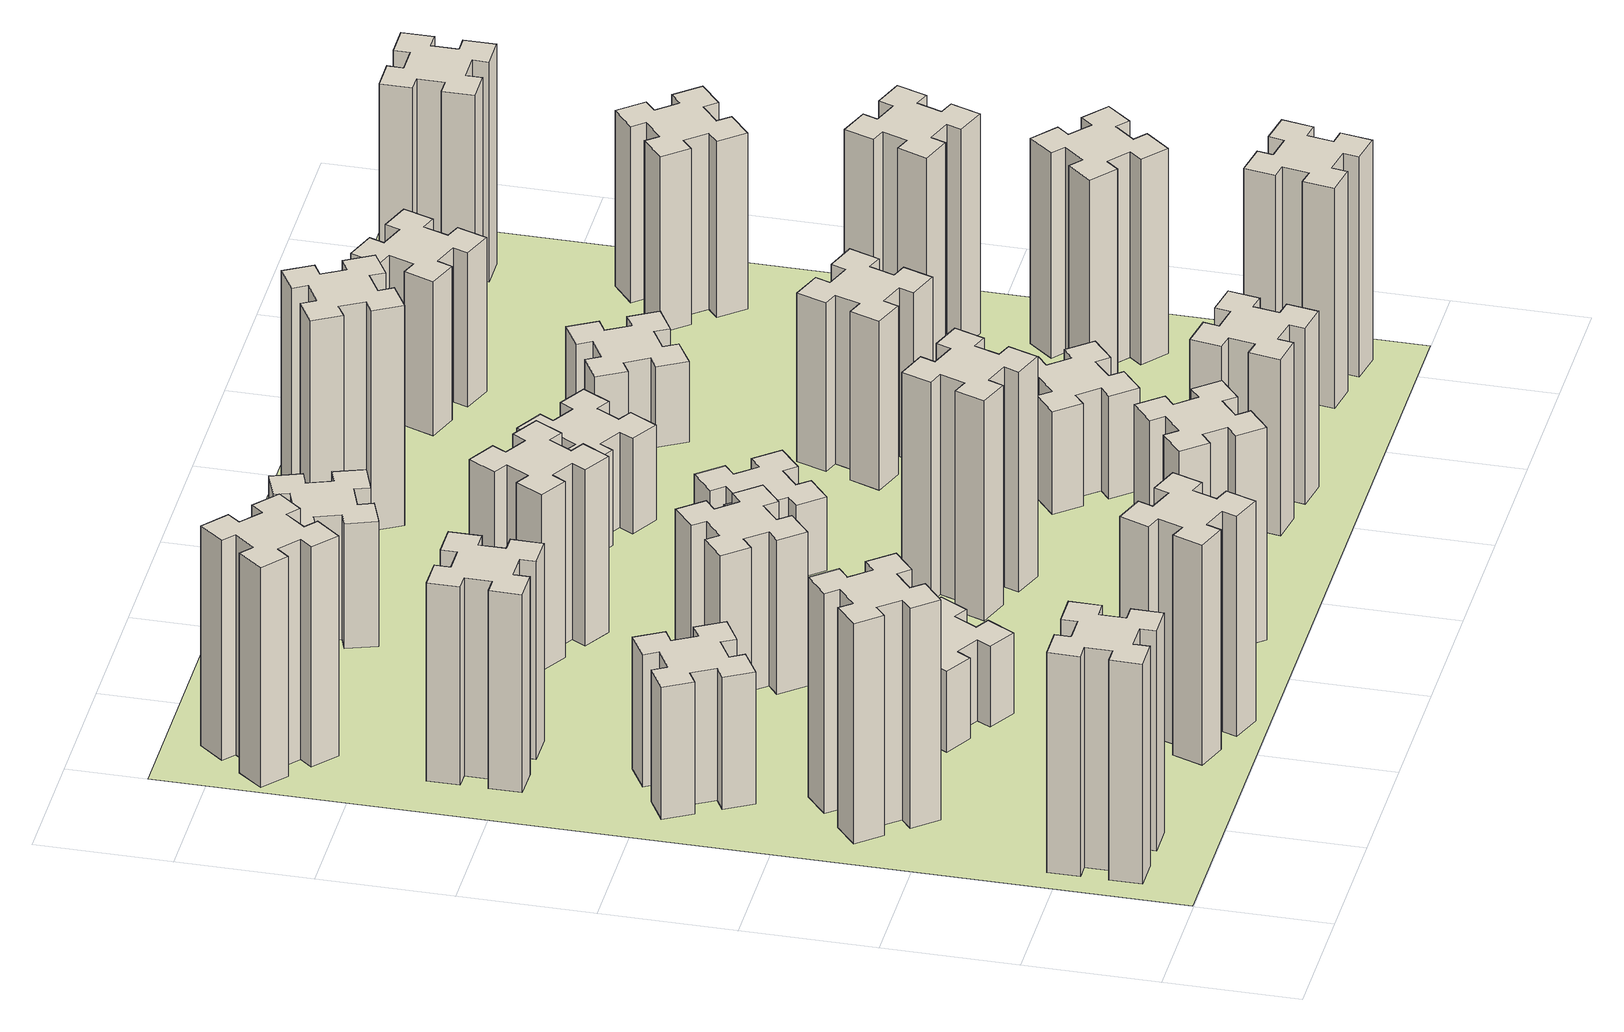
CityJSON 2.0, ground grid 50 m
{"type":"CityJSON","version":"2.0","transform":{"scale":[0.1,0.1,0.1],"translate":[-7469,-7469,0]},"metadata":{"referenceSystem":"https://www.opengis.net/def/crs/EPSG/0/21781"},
"CityObjects":{
"building1":{"type":"Building","attributes":{"class":"1000","function":"1000","usage":"1000","yearOfConstruction":2016,"roofType":"1000","measuredHeight":90,"storeysAboveGround":30,"storeysBelowGround":0},"geometry":[{"type":"Solid","lod":"1","boundaries":[[[[0,1,2,3,4,5,6,7,8,9,10,11,12,13,14,15,16,17,18,19]],[[17,16,20,21]],[[16,15,22,20]],[[15,14,23,22]],[[14,13,24,23]],[[13,12,25,24]],[[12,11,26,25]],[[11,10,27,26]],[[10,9,28,27]],[[9,8,29,28]],[[8,7,30,29]],[[7,6,31,30]],[[6,5,32,31]],[[5,4,33,32]],[[4,3,34,33]],[[3,2,35,34]],[[2,1,36,35]],[[1,0,37,36]],[[0,19,38,37]],[[19,18,39,38]],[[18,17,21,39]],[[24,25,26,27,28,29,30,31,32,33,34,35,36,37,38,39,21,20,22,23]]]]}]},
"building2":{"type":"Building","attributes":{"class":"1000","function":"1000","usage":"1000","yearOfConstruction":2016,"roofType":"1000","measuredHeight":90,"storeysAboveGround":30,"storeysBelowGround":0},"geometry":[{"type":"Solid","lod":"1","boundaries":[[[[40,41,42,43,44,45,46,47,48,49,50,51,52,53,54,55,56,57,58,59]],[[57,56,60,61]],[[56,55,62,60]],[[55,54,63,62]],[[54,53,64,63]],[[53,52,65,64]],[[52,51,66,65]],[[51,50,67,66]],[[50,49,68,67]],[[49,48,69,68]],[[48,47,70,69]],[[47,46,71,70]],[[46,45,72,71]],[[45,44,73,72]],[[44,43,74,73]],[[43,42,75,74]],[[42,41,76,75]],[[41,40,77,76]],[[40,59,78,77]],[[59,58,79,78]],[[58,57,61,79]],[[64,65,66,67,68,69,70,71,72,73,74,75,76,77,78,79,61,60,62,63]]]]}]},
"building3":{"type":"Building","attributes":{"class":"1000","function":"1000","usage":"1000","yearOfConstruction":2016,"roofType":"1000","measuredHeight":54,"storeysAboveGround":30,"storeysBelowGround":0},"geometry":[{"type":"Solid","lod":"1","boundaries":[[[[80,81,82,83,84,85,86,87,88,89,90,91,92,93,94,95,96,97,98,99]],[[97,96,100,101]],[[96,95,102,100]],[[95,94,103,102]],[[94,93,104,103]],[[93,92,105,104]],[[92,91,106,105]],[[91,90,107,106]],[[90,89,108,107]],[[89,88,109,108]],[[88,87,110,109]],[[87,86,111,110]],[[86,85,112,111]],[[85,84,113,112]],[[84,83,114,113]],[[83,82,115,114]],[[82,81,116,115]],[[81,80,117,116]],[[80,99,118,117]],[[99,98,119,118]],[[98,97,101,119]],[[104,105,106,107,108,109,110,111,112,113,114,115,116,117,118,119,101,100,102,103]]]]}]},
"building4":{"type":"Building","attributes":{"class":"1000","function":"1000","usage":"1000","yearOfConstruction":2016,"roofType":"1000","measuredHeight":81,"storeysAboveGround":30,"storeysBelowGround":0},"geometry":[{"type":"Solid","lod":"1","boundaries":[[[[120,121,122,123,124,125,126,127,128,129,130,131,132,133,134,135,136,137,138,139]],[[137,136,140,141]],[[136,135,142,140]],[[135,134,143,142]],[[134,133,144,143]],[[133,132,145,144]],[[132,131,146,145]],[[131,130,147,146]],[[130,129,148,147]],[[129,128,149,148]],[[128,127,150,149]],[[127,126,151,150]],[[126,125,152,151]],[[125,124,153,152]],[[124,123,154,153]],[[123,122,155,154]],[[122,121,156,155]],[[121,120,157,156]],[[120,139,158,157]],[[139,138,159,158]],[[138,137,141,159]],[[144,145,146,147,148,149,150,151,152,153,154,155,156,157,158,159,141,140,142,143]]]]}]},
"building5":{"type":"Building","attributes":{"class":"1000","function":"1000","usage":"1000","yearOfConstruction":2016,"roofType":"1000","measuredHeight":90,"storeysAboveGround":30,"storeysBelowGround":0},"geometry":[{"type":"Solid","lod":"1","boundaries":[[[[160,161,162,163,164,165,166,167,168,169,170,171,172,173,174,175,176,177,178,179]],[[177,176,180,181]],[[176,175,182,180]],[[175,174,183,182]],[[174,173,184,183]],[[173,172,185,184]],[[172,171,186,185]],[[171,170,187,186]],[[170,169,188,187]],[[169,168,189,188]],[[168,167,190,189]],[[167,166,191,190]],[[166,165,192,191]],[[165,164,193,192]],[[164,163,194,193]],[[163,162,195,194]],[[162,161,196,195]],[[161,160,197,196]],[[160,179,198,197]],[[179,178,199,198]],[[178,177,181,199]],[[184,185,186,187,188,189,190,191,192,193,194,195,196,197,198,199,181,180,182,183]]]]}]},
"building6":{"type":"Building","attributes":{"class":"1000","function":"1000","usage":"1000","yearOfConstruction":2016,"roofType":"1000","measuredHeight":90,"storeysAboveGround":30,"storeysBelowGround":0},"geometry":[{"type":"Solid","lod":"1","boundaries":[[[[200,201,202,203,204,205,206,207,208,209,210,211,212,213,214,215,216,217,218,219]],[[217,216,220,221]],[[216,215,222,220]],[[215,214,223,222]],[[214,213,224,223]],[[213,212,225,224]],[[212,211,226,225]],[[211,210,227,226]],[[210,209,228,227]],[[209,208,229,228]],[[208,207,230,229]],[[207,206,231,230]],[[206,205,232,231]],[[205,204,233,232]],[[204,203,234,233]],[[203,202,235,234]],[[202,201,236,235]],[[201,200,237,236]],[[200,219,238,237]],[[219,218,239,238]],[[218,217,221,239]],[[224,225,226,227,228,229,230,231,232,233,234,235,236,237,238,239,221,220,222,223]]]]}]},
"building7":{"type":"Building","attributes":{"class":"1000","function":"1000","usage":"1000","yearOfConstruction":2016,"roofType":"1000","measuredHeight":33,"storeysAboveGround":30,"storeysBelowGround":0},"geometry":[{"type":"Solid","lod":"1","boundaries":[[[[240,241,242,243,244,245,246,247,248,249,250,251,252,253,254,255,256,257,258,259]],[[257,256,260,261]],[[256,255,262,260]],[[255,254,263,262]],[[254,253,264,263]],[[253,252,265,264]],[[252,251,266,265]],[[251,250,267,266]],[[250,249,268,267]],[[249,248,269,268]],[[248,247,270,269]],[[247,246,271,270]],[[246,245,272,271]],[[245,244,273,272]],[[244,243,274,273]],[[243,242,275,274]],[[242,241,276,275]],[[241,240,277,276]],[[240,259,278,277]],[[259,258,279,278]],[[258,257,261,279]],[[264,265,266,267,268,269,270,271,272,273,274,275,276,277,278,279,261,260,262,263]]]]}]},
"building8":{"type":"Building","attributes":{"class":"1000","function":"1000","usage":"1000","yearOfConstruction":2016,"roofType":"1000","measuredHeight":63,"storeysAboveGround":30,"storeysBelowGround":0},"geometry":[{"type":"Solid","lod":"1","boundaries":[[[[280,281,282,283,284,285,286,287,288,289,290,291,292,293,294,295,296,297,298,299]],[[297,296,300,301]],[[296,295,302,300]],[[295,294,303,302]],[[294,293,304,303]],[[293,292,305,304]],[[292,291,306,305]],[[291,290,307,306]],[[290,289,308,307]],[[289,288,309,308]],[[288,287,310,309]],[[287,286,311,310]],[[286,285,312,311]],[[285,284,313,312]],[[284,283,314,313]],[[283,282,315,314]],[[282,281,316,315]],[[281,280,317,316]],[[280,299,318,317]],[[299,298,319,318]],[[298,297,301,319]],[[304,305,306,307,308,309,310,311,312,313,314,315,316,317,318,319,301,300,302,303]]]]}]},
"building9":{"type":"Building","attributes":{"class":"1000","function":"1000","usage":"1000","yearOfConstruction":2016,"roofType":"1000","measuredHeight":87,"storeysAboveGround":30,"storeysBelowGround":0},"geometry":[{"type":"Solid","lod":"1","boundaries":[[[[320,321,322,323,324,325,326,327,328,329,330,331,332,333,334,335,336,337,338,339]],[[337,336,340,341]],[[336,335,342,340]],[[335,334,343,342]],[[334,333,344,343]],[[333,332,345,344]],[[332,331,346,345]],[[331,330,347,346]],[[330,329,348,347]],[[329,328,349,348]],[[328,327,350,349]],[[327,326,351,350]],[[326,325,352,351]],[[325,324,353,352]],[[324,323,354,353]],[[323,322,355,354]],[[322,321,356,355]],[[321,320,357,356]],[[320,339,358,357]],[[339,338,359,358]],[[338,337,341,359]],[[344,345,346,347,348,349,350,351,352,353,354,355,356,357,358,359,341,340,342,343]]]]}]},
"building10":{"type":"Building","attributes":{"class":"1000","function":"1000","usage":"1000","yearOfConstruction":2016,"roofType":"1000","measuredHeight":72,"storeysAboveGround":30,"storeysBelowGround":0},"geometry":[{"type":"Solid","lod":"1","boundaries":[[[[360,361,362,363,364,365,366,367,368,369,370,371,372,373,374,375,376,377,378,379]],[[377,376,380,381]],[[376,375,382,380]],[[375,374,383,382]],[[374,373,384,383]],[[373,372,385,384]],[[372,371,386,385]],[[371,370,387,386]],[[370,369,388,387]],[[369,368,389,388]],[[368,367,390,389]],[[367,366,391,390]],[[366,365,392,391]],[[365,364,393,392]],[[364,363,394,393]],[[363,362,395,394]],[[362,361,396,395]],[[361,360,397,396]],[[360,379,398,397]],[[379,378,399,398]],[[378,377,381,399]],[[384,385,386,387,388,389,390,391,392,393,394,395,396,397,398,399,381,380,382,383]]]]}]},
"building11":{"type":"Building","attributes":{"class":"1000","function":"1000","usage":"1000","yearOfConstruction":2016,"roofType":"1000","measuredHeight":51,"storeysAboveGround":30,"storeysBelowGround":0},"geometry":[{"type":"Solid","lod":"1","boundaries":[[[[400,401,402,403,404,405,406,407,408,409,410,411,412,413,414,415,416,417,418,419]],[[417,416,420,421]],[[416,415,422,420]],[[415,414,423,422]],[[414,413,424,423]],[[413,412,425,424]],[[412,411,426,425]],[[411,410,427,426]],[[410,409,428,427]],[[409,408,429,428]],[[408,407,430,429]],[[407,406,431,430]],[[406,405,432,431]],[[405,404,433,432]],[[404,403,434,433]],[[403,402,435,434]],[[402,401,436,435]],[[401,400,437,436]],[[400,419,438,437]],[[419,418,439,438]],[[418,417,421,439]],[[424,425,426,427,428,429,430,431,432,433,434,435,436,437,438,439,421,420,422,423]]]]}]},
"building12":{"type":"Building","attributes":{"class":"1000","function":"1000","usage":"1000","yearOfConstruction":2016,"roofType":"1000","measuredHeight":90,"storeysAboveGround":30,"storeysBelowGround":0},"geometry":[{"type":"Solid","lod":"1","boundaries":[[[[440,441,442,443,444,445,446,447,448,449,450,451,452,453,454,455,456,457,458,459]],[[457,456,460,461]],[[456,455,462,460]],[[455,454,463,462]],[[454,453,464,463]],[[453,452,465,464]],[[452,451,466,465]],[[451,450,467,466]],[[450,449,468,467]],[[449,448,469,468]],[[448,447,470,469]],[[447,446,471,470]],[[446,445,472,471]],[[445,444,473,472]],[[444,443,474,473]],[[443,442,475,474]],[[442,441,476,475]],[[441,440,477,476]],[[440,459,478,477]],[[459,458,479,478]],[[458,457,461,479]],[[464,465,466,467,468,469,470,471,472,473,474,475,476,477,478,479,461,460,462,463]]]]}]},
"building13":{"type":"Building","attributes":{"class":"1000","function":"1000","usage":"1000","yearOfConstruction":2016,"roofType":"1000","measuredHeight":30,"storeysAboveGround":30,"storeysBelowGround":0},"geometry":[{"type":"Solid","lod":"1","boundaries":[[[[480,481,482,483,484,485,486,487,488,489,490,491,492,493,494,495,496,497,498,499]],[[497,496,500,501]],[[496,495,502,500]],[[495,494,503,502]],[[494,493,504,503]],[[493,492,505,504]],[[492,491,506,505]],[[491,490,507,506]],[[490,489,508,507]],[[489,488,509,508]],[[488,487,510,509]],[[487,486,511,510]],[[486,485,512,511]],[[485,484,513,512]],[[484,483,514,513]],[[483,482,515,514]],[[482,481,516,515]],[[481,480,517,516]],[[480,499,518,517]],[[499,498,519,518]],[[498,497,501,519]],[[504,505,506,507,508,509,510,511,512,513,514,515,516,517,518,519,501,500,502,503]]]]}]},
"building14":{"type":"Building","attributes":{"class":"1000","function":"1000","usage":"1000","yearOfConstruction":2016,"roofType":"1000","measuredHeight":72,"storeysAboveGround":30,"storeysBelowGround":0},"geometry":[{"type":"Solid","lod":"1","boundaries":[[[[520,521,522,523,524,525,526,527,528,529,530,531,532,533,534,535,536,537,538,539]],[[537,536,540,541]],[[536,535,542,540]],[[535,534,543,542]],[[534,533,544,543]],[[533,532,545,544]],[[532,531,546,545]],[[531,530,547,546]],[[530,529,548,547]],[[529,528,549,548]],[[528,527,550,549]],[[527,526,551,550]],[[526,525,552,551]],[[525,524,553,552]],[[524,523,554,553]],[[523,522,555,554]],[[522,521,556,555]],[[521,520,557,556]],[[520,539,558,557]],[[539,538,559,558]],[[538,537,541,559]],[[544,545,546,547,548,549,550,551,552,553,554,555,556,557,558,559,541,540,542,543]]]]}]},
"building15":{"type":"Building","attributes":{"class":"1000","function":"1000","usage":"1000","yearOfConstruction":2016,"roofType":"1000","measuredHeight":39,"storeysAboveGround":30,"storeysBelowGround":0},"geometry":[{"type":"Solid","lod":"1","boundaries":[[[[560,561,562,563,564,565,566,567,568,569,570,571,572,573,574,575,576,577,578,579]],[[577,576,580,581]],[[576,575,582,580]],[[575,574,583,582]],[[574,573,584,583]],[[573,572,585,584]],[[572,571,586,585]],[[571,570,587,586]],[[570,569,588,587]],[[569,568,589,588]],[[568,567,590,589]],[[567,566,591,590]],[[566,565,592,591]],[[565,564,593,592]],[[564,563,594,593]],[[563,562,595,594]],[[562,561,596,595]],[[561,560,597,596]],[[560,579,598,597]],[[579,578,599,598]],[[578,577,581,599]],[[584,585,586,587,588,589,590,591,592,593,594,595,596,597,598,599,581,580,582,583]]]]}]},
"building16":{"type":"Building","attributes":{"class":"1000","function":"1000","usage":"1000","yearOfConstruction":2016,"roofType":"1000","measuredHeight":90,"storeysAboveGround":30,"storeysBelowGround":0},"geometry":[{"type":"Solid","lod":"1","boundaries":[[[[600,601,602,603,604,605,606,607,608,609,610,611,612,613,614,615,616,617,618,619]],[[617,616,620,621]],[[616,615,622,620]],[[615,614,623,622]],[[614,613,624,623]],[[613,612,625,624]],[[612,611,626,625]],[[611,610,627,626]],[[610,609,628,627]],[[609,608,629,628]],[[608,607,630,629]],[[607,606,631,630]],[[606,605,632,631]],[[605,604,633,632]],[[604,603,634,633]],[[603,602,635,634]],[[602,601,636,635]],[[601,600,637,636]],[[600,619,638,637]],[[619,618,639,638]],[[618,617,621,639]],[[624,625,626,627,628,629,630,631,632,633,634,635,636,637,638,639,621,620,622,623]]]]}]},
"building17":{"type":"Building","attributes":{"class":"1000","function":"1000","usage":"1000","yearOfConstruction":2016,"roofType":"1000","measuredHeight":42,"storeysAboveGround":30,"storeysBelowGround":0},"geometry":[{"type":"Solid","lod":"1","boundaries":[[[[640,641,642,643,644,645,646,647,648,649,650,651,652,653,654,655,656,657,658,659]],[[657,656,660,661]],[[656,655,662,660]],[[655,654,663,662]],[[654,653,664,663]],[[653,652,665,664]],[[652,651,666,665]],[[651,650,667,666]],[[650,649,668,667]],[[649,648,669,668]],[[648,647,670,669]],[[647,646,671,670]],[[646,645,672,671]],[[645,644,673,672]],[[644,643,674,673]],[[643,642,675,674]],[[642,641,676,675]],[[641,640,677,676]],[[640,659,678,677]],[[659,658,679,678]],[[658,657,661,679]],[[664,665,666,667,668,669,670,671,672,673,674,675,676,677,678,679,661,660,662,663]]]]}]},
"building18":{"type":"Building","attributes":{"class":"1000","function":"1000","usage":"1000","yearOfConstruction":2016,"roofType":"1000","measuredHeight":69,"storeysAboveGround":30,"storeysBelowGround":0},"geometry":[{"type":"Solid","lod":"1","boundaries":[[[[680,681,682,683,684,685,686,687,688,689,690,691,692,693,694,695,696,697,698,699]],[[697,696,700,701]],[[696,695,702,700]],[[695,694,703,702]],[[694,693,704,703]],[[693,692,705,704]],[[692,691,706,705]],[[691,690,707,706]],[[690,689,708,707]],[[689,688,709,708]],[[688,687,710,709]],[[687,686,711,710]],[[686,685,712,711]],[[685,684,713,712]],[[684,683,714,713]],[[683,682,715,714]],[[682,681,716,715]],[[681,680,717,716]],[[680,699,718,717]],[[699,698,719,718]],[[698,697,701,719]],[[704,705,706,707,708,709,710,711,712,713,714,715,716,717,718,719,701,700,702,703]]]]}]},
"building19":{"type":"Building","attributes":{"class":"1000","function":"1000","usage":"1000","yearOfConstruction":2016,"roofType":"1000","measuredHeight":33,"storeysAboveGround":30,"storeysBelowGround":0},"geometry":[{"type":"Solid","lod":"1","boundaries":[[[[720,721,722,723,724,725,726,727,728,729,730,731,732,733,734,735,736,737,738,739]],[[737,736,740,741]],[[736,735,742,740]],[[735,734,743,742]],[[734,733,744,743]],[[733,732,745,744]],[[732,731,746,745]],[[731,730,747,746]],[[730,729,748,747]],[[729,728,749,748]],[[728,727,750,749]],[[727,726,751,750]],[[726,725,752,751]],[[725,724,753,752]],[[724,723,754,753]],[[723,722,755,754]],[[722,721,756,755]],[[721,720,757,756]],[[720,739,758,757]],[[739,738,759,758]],[[738,737,741,759]],[[744,745,746,747,748,749,750,751,752,753,754,755,756,757,758,759,741,740,742,743]]]]}]},
"building20":{"type":"Building","attributes":{"class":"1000","function":"1000","usage":"1000","yearOfConstruction":2016,"roofType":"1000","measuredHeight":90,"storeysAboveGround":30,"storeysBelowGround":0},"geometry":[{"type":"Solid","lod":"1","boundaries":[[[[760,761,762,763,764,765,766,767,768,769,770,771,772,773,774,775,776,777,778,779]],[[777,776,780,781]],[[776,775,782,780]],[[775,774,783,782]],[[774,773,784,783]],[[773,772,785,784]],[[772,771,786,785]],[[771,770,787,786]],[[770,769,788,787]],[[769,768,789,788]],[[768,767,790,789]],[[767,766,791,790]],[[766,765,792,791]],[[765,764,793,792]],[[764,763,794,793]],[[763,762,795,794]],[[762,761,796,795]],[[761,760,797,796]],[[760,779,798,797]],[[779,778,799,798]],[[778,777,781,799]],[[784,785,786,787,788,789,790,791,792,793,794,795,796,797,798,799,781,780,782,783]]]]}]},
"building21":{"type":"Building","attributes":{"class":"1000","function":"1000","usage":"1000","yearOfConstruction":2016,"roofType":"1000","measuredHeight":63,"storeysAboveGround":30,"storeysBelowGround":0},"geometry":[{"type":"Solid","lod":"1","boundaries":[[[[800,801,802,803,804,805,806,807,808,809,810,811,812,813,814,815,816,817,818,819]],[[817,816,820,821]],[[816,815,822,820]],[[815,814,823,822]],[[814,813,824,823]],[[813,812,825,824]],[[812,811,826,825]],[[811,810,827,826]],[[810,809,828,827]],[[809,808,829,828]],[[808,807,830,829]],[[807,806,831,830]],[[806,805,832,831]],[[805,804,833,832]],[[804,803,834,833]],[[803,802,835,834]],[[802,801,836,835]],[[801,800,837,836]],[[800,819,838,837]],[[819,818,839,838]],[[818,817,821,839]],[[824,825,826,827,828,829,830,831,832,833,834,835,836,837,838,839,821,820,822,823]]]]}]},
"building22":{"type":"Building","attributes":{"class":"1000","function":"1000","usage":"1000","yearOfConstruction":2016,"roofType":"1000","measuredHeight":84,"storeysAboveGround":30,"storeysBelowGround":0},"geometry":[{"type":"Solid","lod":"1","boundaries":[[[[840,841,842,843,844,845,846,847,848,849,850,851,852,853,854,855,856,857,858,859]],[[857,856,860,861]],[[856,855,862,860]],[[855,854,863,862]],[[854,853,864,863]],[[853,852,865,864]],[[852,851,866,865]],[[851,850,867,866]],[[850,849,868,867]],[[849,848,869,868]],[[848,847,870,869]],[[847,846,871,870]],[[846,845,872,871]],[[845,844,873,872]],[[844,843,874,873]],[[843,842,875,874]],[[842,841,876,875]],[[841,840,877,876]],[[840,859,878,877]],[[859,858,879,878]],[[858,857,861,879]],[[864,865,866,867,868,869,870,871,872,873,874,875,876,877,878,879,861,860,862,863]]]]}]},
"building23":{"type":"Building","attributes":{"class":"1000","function":"1000","usage":"1000","yearOfConstruction":2016,"roofType":"1000","measuredHeight":90,"storeysAboveGround":30,"storeysBelowGround":0},"geometry":[{"type":"Solid","lod":"1","boundaries":[[[[880,881,882,883,884,885,886,887,888,889,890,891,892,893,894,895,896,897,898,899]],[[897,896,900,901]],[[896,895,902,900]],[[895,894,903,902]],[[894,893,904,903]],[[893,892,905,904]],[[892,891,906,905]],[[891,890,907,906]],[[890,889,908,907]],[[889,888,909,908]],[[888,887,910,909]],[[887,886,911,910]],[[886,885,912,911]],[[885,884,913,912]],[[884,883,914,913]],[[883,882,915,914]],[[882,881,916,915]],[[881,880,917,916]],[[880,899,918,917]],[[899,898,919,918]],[[898,897,901,919]],[[904,905,906,907,908,909,910,911,912,913,914,915,916,917,918,919,901,900,902,903]]]]}]},
"building24":{"type":"Building","attributes":{"class":"1000","function":"1000","usage":"1000","yearOfConstruction":2016,"roofType":"1000","measuredHeight":72,"storeysAboveGround":30,"storeysBelowGround":0},"geometry":[{"type":"Solid","lod":"1","boundaries":[[[[920,921,922,923,924,925,926,927,928,929,930,931,932,933,934,935,936,937,938,939]],[[937,936,940,941]],[[936,935,942,940]],[[935,934,943,942]],[[934,933,944,943]],[[933,932,945,944]],[[932,931,946,945]],[[931,930,947,946]],[[930,929,948,947]],[[929,928,949,948]],[[928,927,950,949]],[[927,926,951,950]],[[926,925,952,951]],[[925,924,953,952]],[[924,923,954,953]],[[923,922,955,954]],[[922,921,956,955]],[[921,920,957,956]],[[920,939,958,957]],[[939,938,959,958]],[[938,937,941,959]],[[944,945,946,947,948,949,950,951,952,953,954,955,956,957,958,959,941,940,942,943]]]]}]},
"building25":{"type":"Building","attributes":{"class":"1000","function":"1000","usage":"1000","yearOfConstruction":2016,"roofType":"1000","measuredHeight":90,"storeysAboveGround":30,"storeysBelowGround":0},"geometry":[{"type":"Solid","lod":"1","boundaries":[[[[960,961,962,963,964,965,966,967,968,969,970,971,972,973,974,975,976,977,978,979]],[[977,976,980,981]],[[976,975,982,980]],[[975,974,983,982]],[[974,973,984,983]],[[973,972,985,984]],[[972,971,986,985]],[[971,970,987,986]],[[970,969,988,987]],[[969,968,989,988]],[[968,967,990,989]],[[967,966,991,990]],[[966,965,992,991]],[[965,964,993,992]],[[964,963,994,993]],[[963,962,995,994]],[[962,961,996,995]],[[961,960,997,996]],[[960,979,998,997]],[[979,978,999,998]],[[978,977,981,999]],[[984,985,986,987,988,989,990,991,992,993,994,995,996,997,998,999,981,980,982,983]]]]}]},
"landuse1":{"type":"LandUse","attributes":{"name":"plot1","function":"1010"},"geometry":[{"type":"MultiSurface","lod":"1","boundaries":[[[1000,1001,1002,1003]]]}]}
},
"vertices":[
[165,425,0],[165,325,0],[105,325,0],[105,205,0],[225,205,0],[225,265,0],[325,265,0],[325,205,0],[445,205,0],[445,325,0],[385,325,0],[385,425,0],[445,425,0],[445,545,0],[325,545,0],[325,485,0],[225,485,0],[225,545,0],[105,545,0],[105,425,0],[225,485,900],[225,545,900],[325,485,900],[325,545,900],[445,545,900],[445,425,900],[385,425,900],[385,325,900],[445,325,900],[445,205,900],[325,205,900],[325,265,900],[225,265,900],[225,205,900],[105,205,900],[105,325,900],[165,325,900],[165,425,900],[105,425,900],[105,545,900],
[492,1248,0],[427,1324,0],[473,1363,0],[396,1455,0],[304,1378,0],[343,1332,0],[266,1267,0],[228,1313,0],[136,1236,0],[213,1144,0],[259,1183,0],[323,1106,0],[277,1068,0],[354,976,0],[446,1053,0],[408,1099,0],[484,1163,0],[523,1117,0],[615,1194,0],[538,1286,0],[484,1163,900],[523,1117,900],[408,1099,900],[446,1053,900],[354,976,900],[277,1068,900],[323,1106,900],[259,1183,900],[213,1144,900],[136,1236,900],[228,1313,900],[266,1267,900],[343,1332,900],[304,1378,900],[396,1455,900],[473,1363,900],[427,1324,900],[492,1248,900],[538,1286,900],[615,1194,900],
[387,1735,0],[474,1785,0],[504,1733,0],[608,1793,0],[548,1897,0],[496,1867,0],[446,1954,0],[498,1984,0],[438,2088,0],[334,2028,0],[364,1976,0],[277,1926,0],[247,1978,0],[143,1918,0],[203,1814,0],[255,1844,0],[305,1757,0],[253,1727,0],[313,1623,0],[417,1683,0],[305,1757,540],[253,1727,540],[255,1844,540],[203,1814,540],[143,1918,540],[247,1978,540],[277,1926,540],[364,1976,540],[334,2028,540],[438,2088,540],[498,1984,540],[446,1954,540],[496,1867,540],[548,1897,540],[608,1793,540],[504,1733,540],[474,1785,540],[387,1735,540],[417,1683,540],[313,1623,540],
[485,2545,0],[485,2645,0],[545,2645,0],[545,2765,0],[425,2765,0],[425,2705,0],[325,2705,0],[325,2765,0],[205,2765,0],[205,2645,0],[265,2645,0],[265,2545,0],[205,2545,0],[205,2425,0],[325,2425,0],[325,2485,0],[425,2485,0],[425,2425,0],[545,2425,0],[545,2545,0],[425,2485,810],[425,2425,810],[325,2485,810],[325,2425,810],[205,2425,810],[205,2545,810],[265,2545,810],[265,2645,810],[205,2645,810],[205,2765,810],[325,2765,810],[325,2705,810],[425,2705,810],[425,2765,810],[545,2765,810],[545,2645,810],[485,2645,810],[485,2545,810],[545,2545,810],[545,2425,810],
[1029,360,0],[995,266,0],[939,287,0],[897,174,0],[1010,133,0],[1031,189,0],[1125,155,0],[1104,99,0],[1217,57,0],[1258,170,0],[1202,191,0],[1236,285,0],[1292,264,0],[1333,377,0],[1220,418,0],[1200,362,0],[1106,396,0],[1127,452,0],[1014,493,0],[973,380,0],[1106,396,900],[1127,452,900],[1200,362,900],[1220,418,900],[1333,377,900],[1292,264,900],[1236,285,900],[1202,191,900],[1258,170,900],[1217,57,900],[1104,99,900],[1125,155,900],[1031,189,900],[1010,133,900],[897,174,900],[939,287,900],[995,266,900],[1029,360,900],[973,380,900],[1014,493,900],
[384,3387,0],[308,3452,0],[346,3498,0],[254,3575,0],[177,3483,0],[223,3444,0],[159,3368,0],[113,3406,0],[36,3314,0],[128,3237,0],[166,3283,0],[243,3219,0],[204,3173,0],[296,3096,0],[373,3188,0],[327,3226,0],[392,3303,0],[438,3264,0],[515,3356,0],[423,3433,0],[392,3303,900],[438,3264,900],[327,3226,900],[373,3188,900],[296,3096,900],[204,3173,900],[243,3219,900],[166,3283,900],[128,3237,900],[36,3314,900],[113,3406,900],[159,3368,900],[223,3444,900],[177,3483,900],[254,3575,900],[346,3498,900],[308,3452,900],[384,3387,900],[423,3433,900],[515,3356,900],
[1086,1017,0],[1136,1104,0],[1188,1074,0],[1248,1178,0],[1144,1238,0],[1114,1186,0],[1027,1236,0],[1057,1288,0],[953,1348,0],[893,1244,0],[945,1214,0],[895,1127,0],[843,1157,0],[783,1053,0],[887,993,0],[917,1045,0],[1004,995,0],[974,943,0],[1078,883,0],[1138,987,0],[1004,995,330],[974,943,330],[917,1045,330],[887,993,330],[783,1053,330],[843,1157,330],[895,1127,330],[945,1214,330],[893,1244,330],[953,1348,330],[1057,1288,330],[1027,1236,330],[1114,1186,330],[1144,1238,330],[1248,1178,330],[1188,1074,330],[1136,1104,330],[1086,1017,330],[1138,987,330],[1078,883,330],
[1083,1972,0],[1006,1907,0],[968,1953,0],[876,1876,0],[953,1784,0],[999,1823,0],[1063,1746,0],[1017,1708,0],[1094,1616,0],[1186,1693,0],[1148,1739,0],[1224,1803,0],[1263,1757,0],[1355,1834,0],[1278,1926,0],[1232,1888,0],[1167,1964,0],[1213,2003,0],[1136,2095,0],[1044,2018,0],[1167,1964,630],[1213,2003,630],[1232,1888,630],[1278,1926,630],[1355,1834,630],[1263,1757,630],[1224,1803,630],[1148,1739,630],[1186,1693,630],[1094,1616,630],[1017,1708,630],[1063,1746,630],[999,1823,630],[953,1784,630],[876,1876,630],[968,1953,630],[1006,1907,630],[1083,1972,630],[1044,2018,630],[1136,2095,630],
[1639,343,0],[1703,266,0],[1657,228,0],[1734,136,0],[1826,213,0],[1788,259,0],[1864,323,0],[1903,277,0],[1995,354,0],[1918,446,0],[1872,408,0],[1807,484,0],[1853,523,0],[1776,615,0],[1684,538,0],[1723,492,0],[1646,427,0],[1608,473,0],[1516,396,0],[1593,304,0],[1646,427,870],[1608,473,870],[1723,492,870],[1684,538,870],[1776,615,870],[1853,523,870],[1807,484,870],[1872,408,870],[1918,446,870],[1995,354,870],[1903,277,870],[1864,323,870],[1788,259,870],[1826,213,870],[1734,136,870],[1657,228,870],[1703,266,870],[1639,343,870],[1593,304,870],[1516,396,870],
[1117,2525,0],[1204,2475,0],[1174,2423,0],[1278,2363,0],[1338,2467,0],[1286,2497,0],[1336,2584,0],[1388,2554,0],[1448,2658,0],[1344,2718,0],[1314,2666,0],[1227,2716,0],[1257,2768,0],[1153,2828,0],[1093,2724,0],[1145,2694,0],[1095,2607,0],[1043,2637,0],[983,2533,0],[1087,2473,0],[1095,2607,720],[1043,2637,720],[1145,2694,720],[1093,2724,720],[1153,2828,720],[1257,2768,720],[1227,2716,720],[1314,2666,720],[1344,2718,720],[1448,2658,720],[1388,2554,720],[1336,2584,720],[1286,2497,720],[1338,2467,720],[1278,2363,720],[1174,2423,720],[1204,2475,720],[1117,2525,720],[1087,2473,720],[983,2533,720],
[1125,3456,0],[1031,3422,0],[1010,3478,0],[897,3437,0],[939,3324,0],[995,3345,0],[1029,3251,0],[973,3230,0],[1014,3117,0],[1127,3159,0],[1106,3215,0],[1200,3249,0],[1220,3193,0],[1333,3234,0],[1292,3347,0],[1236,3326,0],[1202,3420,0],[1258,3440,0],[1217,3553,0],[1104,3512,0],[1202,3420,510],[1258,3440,510],[1236,3326,510],[1292,3347,510],[1333,3234,510],[1220,3193,510],[1200,3249,510],[1106,3215,510],[1127,3159,510],[1014,3117,510],[973,3230,510],[1029,3251,510],[995,3345,510],[939,3324,510],[897,3437,510],[1010,3478,510],[1031,3422,510],[1125,3456,510],[1104,3512,510],[1217,3553,510],
[1769,1300,0],[1735,1206,0],[1679,1227,0],[1637,1114,0],[1750,1073,0],[1771,1129,0],[1865,1095,0],[1844,1039,0],[1957,997,0],[1998,1110,0],[1942,1131,0],[1976,1225,0],[2032,1204,0],[2073,1317,0],[1960,1358,0],[1940,1302,0],[1846,1336,0],[1867,1392,0],[1754,1433,0],[1713,1320,0],[1846,1336,900],[1867,1392,900],[1940,1302,900],[1960,1358,900],[2073,1317,900],[2032,1204,900],[1976,1225,900],[1942,1131,900],[1998,1110,900],[1957,997,900],[1844,1039,900],[1865,1095,900],[1771,1129,900],[1750,1073,900],[1637,1114,900],[1679,1227,900],[1735,1206,900],[1769,1300,900],[1713,1320,900],[1754,1433,900],
[1972,1988,0],[1907,2064,0],[1953,2103,0],[1876,2195,0],[1784,2118,0],[1823,2072,0],[1746,2007,0],[1708,2053,0],[1616,1976,0],[1693,1884,0],[1739,1923,0],[1803,1846,0],[1757,1808,0],[1834,1716,0],[1926,1793,0],[1888,1839,0],[1964,1903,0],[2003,1857,0],[2095,1934,0],[2018,2026,0],[1964,1903,300],[2003,1857,300],[1888,1839,300],[1926,1793,300],[1834,1716,300],[1757,1808,300],[1803,1846,300],[1739,1923,300],[1693,1884,300],[1616,1976,300],[1708,2053,300],[1746,2007,300],[1823,2072,300],[1784,2118,300],[1876,2195,300],[1953,2103,300],[1907,2064,300],[1972,1988,300],[2018,2026,300],[2095,1934,300],
[2496,444,0],[2478,345,0],[2419,356,0],[2398,237,0],[2517,217,0],[2527,276,0],[2625,258,0],[2615,199,0],[2733,178,0],[2754,297,0],[2695,307,0],[2712,405,0],[2771,395,0],[2792,513,0],[2674,534,0],[2664,475,0],[2565,492,0],[2576,551,0],[2457,572,0],[2437,454,0],[2565,492,720],[2576,551,720],[2664,475,720],[2674,534,720],[2792,513,720],[2771,395,720],[2712,405,720],[2695,307,720],[2754,297,720],[2733,178,720],[2615,199,720],[2625,258,720],[2527,276,720],[2517,217,720],[2398,237,720],[2419,356,720],[2478,345,720],[2496,444,720],[2437,454,720],[2457,572,720],
[2026,2497,0],[2076,2584,0],[2128,2554,0],[2188,2658,0],[2084,2718,0],[2054,2666,0],[1967,2716,0],[1997,2768,0],[1893,2828,0],[1833,2724,0],[1885,2694,0],[1835,2607,0],[1783,2637,0],[1723,2533,0],[1827,2473,0],[1857,2525,0],[1944,2475,0],[1914,2423,0],[2018,2363,0],[2078,2467,0],[1944,2475,390],[1914,2423,390],[1857,2525,390],[1827,2473,390],[1723,2533,390],[1783,2637,390],[1835,2607,390],[1885,2694,390],[1833,2724,390],[1893,2828,390],[1997,2768,390],[1967,2716,390],[2054,2666,390],[2084,2718,390],[2188,2658,390],[2128,2554,390],[2076,2584,390],[2026,2497,390],[2078,2467,390],[2018,2363,390],
[1844,3556,0],[1757,3506,0],[1727,3558,0],[1623,3498,0],[1683,3394,0],[1735,3424,0],[1785,3337,0],[1733,3307,0],[1793,3203,0],[1897,3263,0],[1867,3315,0],[1954,3365,0],[1984,3313,0],[2088,3373,0],[2028,3477,0],[1976,3447,0],[1926,3534,0],[1978,3564,0],[1918,3668,0],[1814,3608,0],[1926,3534,900],[1978,3564,900],[1976,3447,900],[2028,3477,900],[2088,3373,900],[1984,3313,900],[1954,3365,900],[1867,3315,900],[1897,3263,900],[1793,3203,900],[1733,3307,900],[1785,3337,900],[1735,3424,900],[1683,3394,900],[1623,3498,900],[1727,3558,900],[1757,3506,900],[1844,3556,900],[1814,3608,900],[1918,3668,900],
[2563,1132,0],[2486,1067,0],[2448,1113,0],[2356,1036,0],[2433,944,0],[2479,983,0],[2543,906,0],[2497,868,0],[2574,776,0],[2666,853,0],[2628,899,0],[2704,963,0],[2743,917,0],[2835,994,0],[2758,1086,0],[2712,1048,0],[2647,1124,0],[2693,1163,0],[2616,1255,0],[2524,1178,0],[2647,1124,420],[2693,1163,420],[2712,1048,420],[2758,1086,420],[2835,994,420],[2743,917,420],[2704,963,420],[2628,899,420],[2666,853,420],[2574,776,420],[2497,868,420],[2543,906,420],[2479,983,420],[2433,944,420],[2356,1036,420],[2448,1113,420],[2486,1067,420],[2563,1132,420],[2524,1178,420],[2616,1255,420],
[2682,1671,0],[2716,1765,0],[2772,1744,0],[2813,1857,0],[2700,1898,0],[2680,1842,0],[2586,1876,0],[2607,1932,0],[2494,1973,0],[2453,1860,0],[2509,1840,0],[2475,1746,0],[2419,1767,0],[2377,1654,0],[2490,1613,0],[2511,1669,0],[2605,1635,0],[2584,1579,0],[2697,1537,0],[2738,1650,0],[2605,1635,690],[2584,1579,690],[2511,1669,690],[2490,1613,690],[2377,1654,690],[2419,1767,690],[2475,1746,690],[2509,1840,690],[2453,1860,690],[2494,1973,690],[2607,1932,690],[2586,1876,690],[2680,1842,690],[2700,1898,690],[2813,1857,690],[2772,1744,690],[2716,1765,690],[2682,1671,690],[2738,1650,690],[2697,1537,690],
[2475,2584,0],[2525,2497,0],[2473,2467,0],[2533,2363,0],[2637,2423,0],[2607,2475,0],[2694,2525,0],[2724,2473,0],[2828,2533,0],[2768,2637,0],[2716,2607,0],[2666,2694,0],[2718,2724,0],[2658,2828,0],[2554,2768,0],[2584,2716,0],[2497,2666,0],[2467,2718,0],[2363,2658,0],[2423,2554,0],[2497,2666,330],[2467,2718,330],[2584,2716,330],[2554,2768,330],[2658,2828,330],[2718,2724,330],[2666,2694,330],[2716,2607,330],[2768,2637,330],[2828,2533,330],[2724,2473,330],[2694,2525,330],[2607,2475,330],[2637,2423,330],[2533,2363,330],[2473,2467,330],[2525,2497,330],[2475,2584,330],[2423,2554,330],[2363,2658,330],
[3504,475,0],[3405,492,0],[3416,551,0],[3297,572,0],[3277,454,0],[3336,444,0],[3318,345,0],[3259,356,0],[3238,237,0],[3357,217,0],[3367,276,0],[3465,258,0],[3455,199,0],[3573,178,0],[3594,297,0],[3535,307,0],[3552,405,0],[3611,395,0],[3632,513,0],[3514,534,0],[3552,405,900],[3611,395,900],[3535,307,900],[3594,297,900],[3573,178,900],[3455,199,900],[3465,258,900],[3367,276,900],[3357,217,900],[3238,237,900],[3259,356,900],[3318,345,900],[3336,444,900],[3277,454,900],[3297,572,900],[3416,551,900],[3405,492,900],[3504,475,900],[3514,534,900],[3632,513,900],
[2511,3249,0],[2605,3215,0],[2584,3159,0],[2697,3117,0],[2738,3230,0],[2682,3251,0],[2716,3345,0],[2772,3324,0],[2813,3437,0],[2700,3478,0],[2680,3422,0],[2586,3456,0],[2607,3512,0],[2494,3553,0],[2453,3440,0],[2509,3420,0],[2475,3326,0],[2419,3347,0],[2377,3234,0],[2490,3193,0],[2475,3326,630],[2419,3347,630],[2509,3420,630],[2453,3440,630],[2494,3553,630],[2607,3512,630],[2586,3456,630],[2680,3422,630],[2700,3478,630],[2813,3437,630],[2772,3324,630],[2716,3345,630],[2682,3251,630],[2738,3230,630],[2697,3117,630],[2584,3159,630],[2605,3215,630],[2511,3249,630],[2490,3193,630],[2377,3234,630],
[3487,1006,0],[3552,1083,0],[3598,1044,0],[3675,1136,0],[3583,1213,0],[3544,1167,0],[3468,1232,0],[3506,1278,0],[3414,1355,0],[3337,1263,0],[3383,1224,0],[3319,1148,0],[3273,1186,0],[3196,1094,0],[3288,1017,0],[3326,1063,0],[3403,999,0],[3364,953,0],[3456,876,0],[3533,968,0],[3403,999,840],[3364,953,840],[3326,1063,840],[3288,1017,840],[3196,1094,840],[3273,1186,840],[3319,1148,840],[3383,1224,840],[3337,1263,840],[3414,1355,840],[3506,1278,840],[3468,1232,840],[3544,1167,840],[3583,1213,840],[3675,1136,840],[3598,1044,840],[3552,1083,840],[3487,1006,840],[3533,968,840],[3456,876,840],
[3420,1842,0],[3326,1876,0],[3347,1932,0],[3234,1973,0],[3193,1860,0],[3249,1840,0],[3215,1746,0],[3159,1767,0],[3117,1654,0],[3230,1613,0],[3251,1669,0],[3345,1635,0],[3324,1579,0],[3437,1537,0],[3478,1650,0],[3422,1671,0],[3456,1765,0],[3512,1744,0],[3553,1857,0],[3440,1898,0],[3456,1765,900],[3512,1744,900],[3422,1671,900],[3478,1650,900],[3437,1537,900],[3324,1579,900],[3345,1635,900],[3251,1669,900],[3230,1613,900],[3117,1654,900],[3159,1767,900],[3215,1746,900],[3249,1840,900],[3193,1860,900],[3234,1973,900],[3347,1932,900],[3326,1876,900],[3420,1842,900],[3440,1898,900],[3553,1857,900],
[3319,2563,0],[3383,2486,0],[3337,2448,0],[3414,2356,0],[3506,2433,0],[3468,2479,0],[3544,2543,0],[3583,2497,0],[3675,2574,0],[3598,2666,0],[3552,2628,0],[3487,2704,0],[3533,2743,0],[3456,2835,0],[3364,2758,0],[3403,2712,0],[3326,2647,0],[3288,2693,0],[3196,2616,0],[3273,2524,0],[3326,2647,720],[3288,2693,720],[3403,2712,720],[3364,2758,720],[3456,2835,720],[3533,2743,720],[3487,2704,720],[3552,2628,720],[3598,2666,720],[3675,2574,720],[3583,2497,720],[3544,2543,720],[3468,2479,720],[3506,2433,720],[3414,2356,720],[3337,2448,720],[3383,2486,720],[3319,2563,720],[3273,2524,720],[3196,2616,720],
[3285,3325,0],[3385,3325,0],[3385,3265,0],[3505,3265,0],[3505,3385,0],[3445,3385,0],[3445,3485,0],[3505,3485,0],[3505,3605,0],[3385,3605,0],[3385,3545,0],[3285,3545,0],[3285,3605,0],[3165,3605,0],[3165,3485,0],[3225,3485,0],[3225,3385,0],[3165,3385,0],[3165,3265,0],[3285,3265,0],[3225,3385,900],[3165,3385,900],[3225,3485,900],[3165,3485,900],[3165,3605,900],[3285,3605,900],[3285,3545,900],[3385,3545,900],[3385,3605,900],[3505,3605,900],[3505,3485,900],[3445,3485,900],[3445,3385,900],[3505,3385,900],[3505,3265,900],[3385,3265,900],[3385,3325,900],[3285,3325,900],[3285,3265,900],[3165,3265,900],
[5,3705,0],[3705,3705,0],[3705,5,0],[5,5,0]
]}
